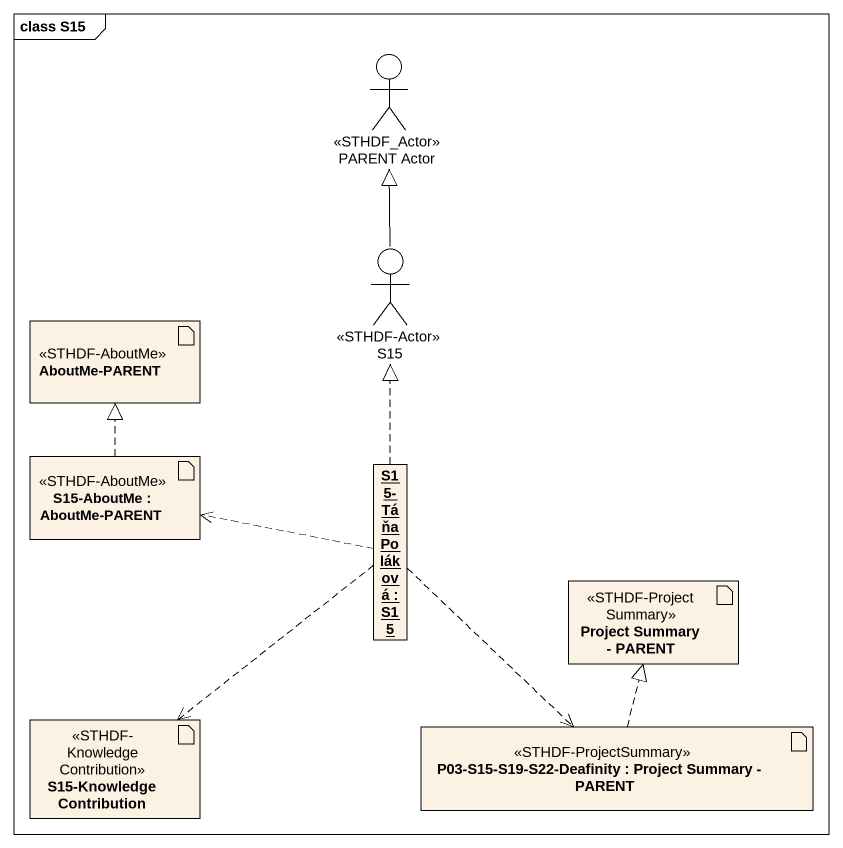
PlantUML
@startuml
mainframe class S15
allowmixing
hide circle
hide empty members
actor "PARENT Actor" as PARENT_Actor <<STHDF_Actor>>
actor S15 <<STHDF-Actor>>
artifact "AboutMe-PARENT" as AboutMe_PARENT <<STHDF-AboutMe>>
artifact "S15-AboutMe : AboutMe-PARENT" as S15_AboutMe <<STHDF-AboutMe>>
object "S15-Táňa Poláková : S15" as S15_Táňa_Poláková
artifact "Project Summary - PARENT" as Project_Summary_PARENT <<STHDF-ProjectSummary>>
artifact "S15-KnowledgeContribution" as S15_KnowledgeContribution <<STHDF-KnowledgeContribution>>
artifact "P03-S15-S19-S22-Deafinity : Project Summary - PARENT" as P03_S15_S19_S22_Deafinity <<STHDF-ProjectSummary>>
S15 -up-|> PARENT_Actor
S15_AboutMe .up.|> AboutMe_PARENT
S15_Táňa_Poláková .up.|> S15
S15_Táňa_Poláková .left.> S15_AboutMe
S15_Táňa_Poláková ..> S15_KnowledgeContribution
S15_Táňa_Poláková ..> P03_S15_S19_S22_Deafinity
P03_S15_S19_S22_Deafinity .up.|> Project_Summary_PARENT
@enduml
